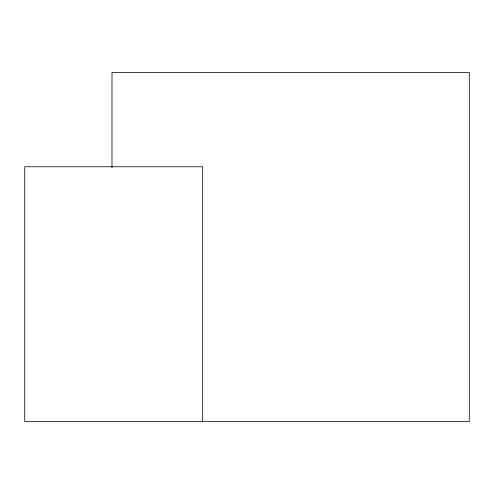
<?xml version="1.0" encoding="UTF-8"?>
<svg xmlns="http://www.w3.org/2000/svg" width="494" height="494" viewBox="0 0 494 494"><rect width="100%" height="100%" fill="white"/><g stroke="black" fill="none" stroke-linecap="round" stroke-linejoin="round"><path stroke-width="0.74" d="M202.657 421.444L202.657 166.762L24.7 166.762L24.7 421.444L469.3 421.444L469.3 72.556L111.984 72.556L111.984 167.497"/></g></svg>
